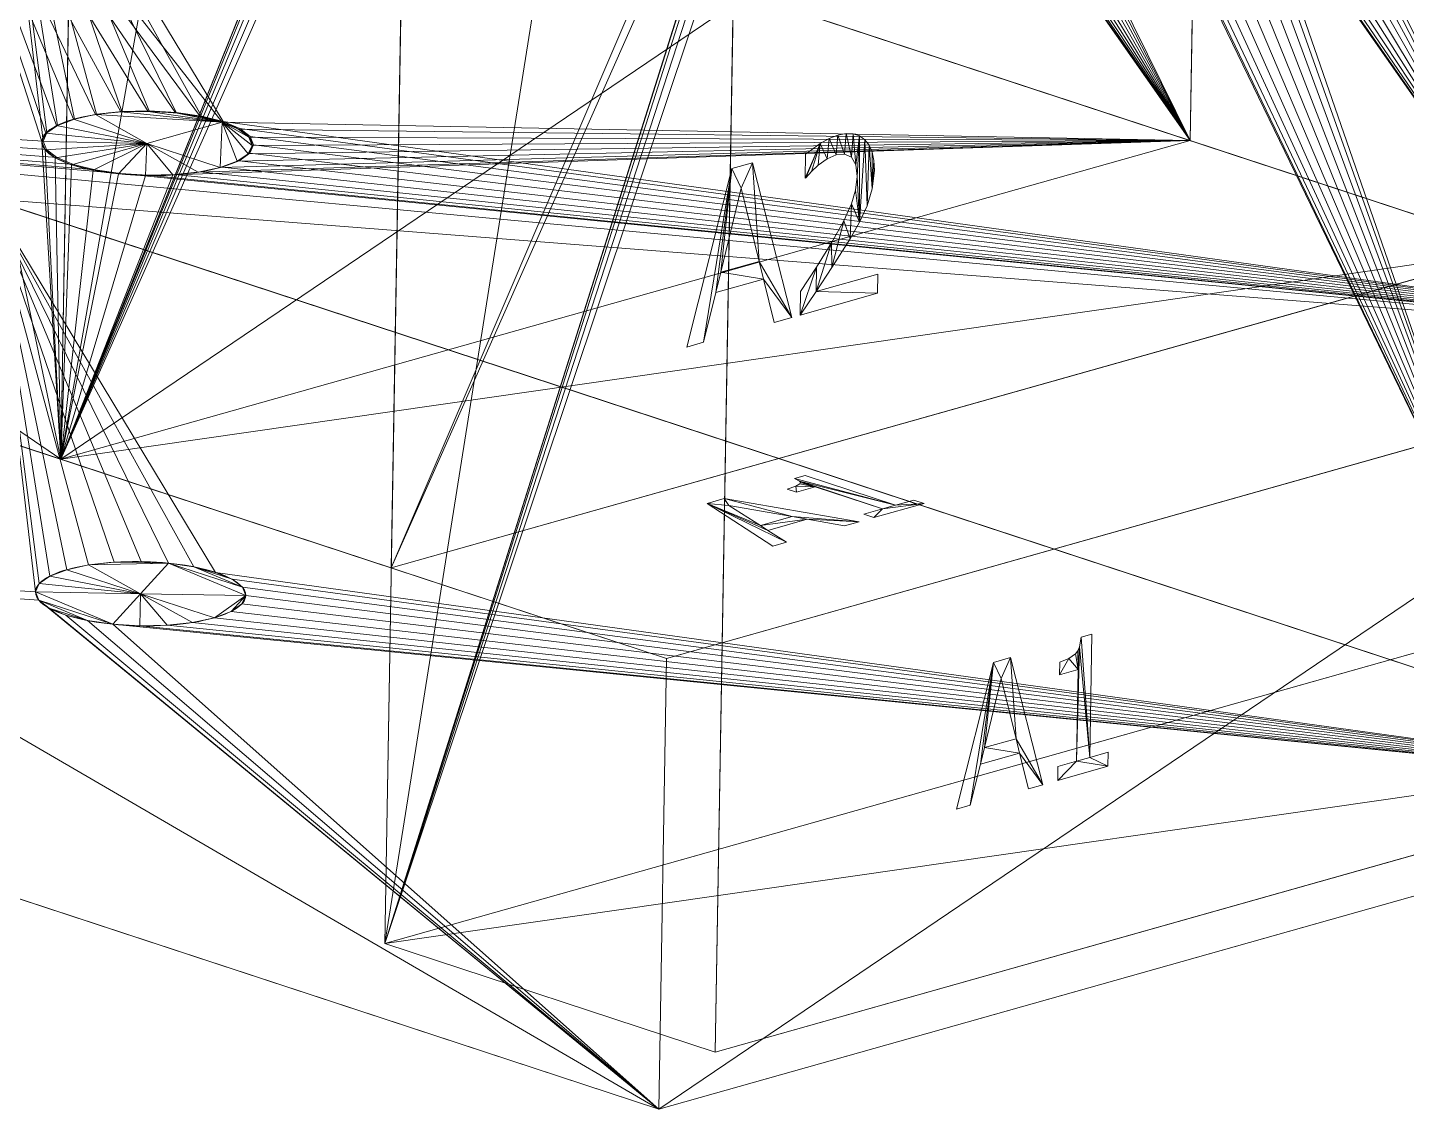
# Model space of a CAD drawing. Header units: millimetres. Extents: x -1744 to 116709, y -1744 to 73682.
# Drawn here: x 114287 to 114339.4, y 70685.7 to 70726.8 of the extents above; entities that cross this region are included whole.
import ezdxf

# ---------------------------------------------------------------- set-up
doc = ezdxf.new("R2010")
doc.units = ezdxf.units.MM
doc.header["$LTSCALE"] = 400
doc.layers.get('0').update_dxf_attribs({"lineweight": 0})

# ---------------------------------------------------------------- blocks, each defined once
blk = doc.blocks.new('A1_2')
for p, q in [((-0.16, 0, 0.12), (7.85, 23.77, 0.12)), ((7.85, 23.77, 0.12), (11.75, 23.77, 0.12)), ((11.75, 23.77, 0.12), (19.76, 0, 0.12)), ((28.11, 23.85, 0.12), (30.59, 23.85, 0.12)), ((30.59, 23.85, 0.12), (30.59, 2.43, 0.12)), ((9.72, 20.55, 0.12), (6.07, 9.34, 0.12)), ((13.39, 9.34, 0.12), (9.72, 20.55, 0.12)), ((23.21, 18.36, 0.12), (23.21, 20.53, 0.12)), ((27.52, 18.36, 0.12), (23.21, 18.36, 0.12)), ((27.52, 2.43, 0.12), (27.52, 18.36, 0.12)), ((6.07, 9.34, 0.12), (13.39, 9.34, 0.12)), ((5.19, 6.64, 0.12), (3.03, 0, 0.12)), ((14.27, 6.64, 0.12), (5.19, 6.64, 0.12)), ((16.43, 0, 0.12), (14.27, 6.64, 0.12)), ((23.21, 0, 0.12), (23.21, 2.43, 0.12)), ((23.21, 2.43, 0.12), (27.52, 2.43, 0.12)), ((30.59, 2.43, 0.12), (34.8, 2.43, 0.12)), ((34.8, 2.43, 0.12), (34.8, 0, 0.12)), ((3.03, 0, 0.12), (-0.16, 0, 0.12)), ((19.76, 0, 0.12), (16.43, 0, 0.12)), ((34.8, 0, 0.12), (23.21, 0, 0.12))]:
    blk.add_line(p, q)
for points in [[(27.33, 21.65, 0.12), (27.72, 22.23, 0.12), (28.11, 23.85, 0.12)], [(23.21, 20.53, 0.12), (25.33, 20.7, 0.12), (26.81, 21.22, 0.12), (27.33, 21.65, 0.12)]]:
    blk.add_polyline3d(points)
mesh = blk.add_polyface()
corners = [(7.85, 23.77, 0.12), (3.03, 0, 0.12), (-0.16, 0, 0.12), (5.19, 6.64, 0.12), (6.07, 9.34, 0.12), (9.72, 20.55, 0.12), (11.75, 23.77, 0.12), (13.39, 9.34, 0.12), (19.76, 0, 0.12), (14.27, 6.64, 0.12), (16.43, 0, 0.12)]
mesh.append_faces([[corners[k] for k in face] for face in [(0, 1, 2), (9, 8, 10)]], dxfattribs={"vtx0": -1})
mesh.append_faces([[corners[k] for k in face] for face in [(1, 0, 3), (4, 0, 5), (5, 6, 7)]], dxfattribs={"vtx0": -1, "vtx1": -1})
mesh.append_faces([[corners[k] for k in face] for face in [(3, 0, 4), (7, 8, 9)]], dxfattribs={"vtx0": -1, "vtx1": -1, "vtx2": -1})
mesh.append_faces([[corners[k] for k in face] for face in [(5, 0, 6), (7, 6, 8), (4, 9, 3), (9, 4, 7)]], dxfattribs={"vtx0": -1, "vtx2": -1})
mesh = blk.add_polyface()
corners = [(25.33, 20.7, 0.12), (23.21, 18.36, 0.12), (23.21, 20.53, 0.12), (27.52, 18.36, 0.12), (26.81, 21.22, 0.12), (27.33, 21.65, 0.12), (27.72, 22.23, 0.12), (27.52, 2.43, 0.12), (23.21, 0, 0.12), (23.21, 2.43, 0.12), (34.8, 0, 0.12), (30.59, 2.43, 0.12), (28.11, 23.85, 0.12), (30.59, 23.85, 0.12), (34.8, 2.43, 0.12)]
mesh.append_faces([[corners[k] for k in face] for face in [(0, 1, 2), (7, 8, 9), (11, 12, 13), (10, 11, 14)]], dxfattribs={"vtx0": -1})
mesh.append_faces([[corners[k] for k in face] for face in [(1, 0, 3), (3, 6, 7), (8, 7, 10)]], dxfattribs={"vtx0": -1, "vtx1": -1})
mesh.append_faces([[corners[k] for k in face] for face in [(10, 7, 11), (11, 7, 6)]], dxfattribs={"vtx0": -1, "vtx1": -1, "vtx2": -1})
mesh.append_faces([[corners[k] for k in face] for face in [(3, 0, 4), (3, 4, 5), (3, 5, 6), (11, 6, 12)]], dxfattribs={"vtx0": -1, "vtx2": -1})
blk = doc.blocks.new('Component_94')
for p, q in [((0, 83), (0, -15)), ((0, 83, 18), (0, -15, 18)), ((27.155, 46.812), (30, 44)), ((33.452, 46.02), (30, 44)), ((30, 44), (26.548, 41.98)), ((30, 44), (32.845, 41.188))]:
    blk.add_line(p, q)
at = {"color": 31, "true_color": 0xf0c37a}
for p, q in [((60, -15), (60, 83)), ((60, -15, 18), (60, 83, 18)), ((0, -15, 18), (60, -15, 18)), ((0, -15, 18), (0, -15)), ((0, -15), (60, -15))]:
    blk.add_line(p, q, dxfattribs=at)
at = {"extrusion": (5.61591e-17, 5.72497e-18, -1)}
blk.add_arc((-30, 44), 4, 44.6656, 149.6656, dxfattribs=at)
at = {"extrusion": (1.11706e-16, 6.00645e-17, -1)}
blk.add_arc((-30, 44), 4, 329.6656, 44.6656, dxfattribs=at)
at = {"extrusion": (1.21224e-16, 4.37982e-17, -1)}
blk.add_arc((-30, 44), 4, 149.6656, 224.6656, dxfattribs=at)
at = {"extrusion": (1.07347e-16, 5.75141e-17, -1)}
blk.add_arc((-30, 44), 4, 224.6656, 329.6656, dxfattribs=at)
at = {"xscale": 0.23, "yscale": 0.23, "rotation": 360}
blk.add_blockref('A1_2', (12.583, -7.921, 18), dxfattribs=at)
mesh = blk.add_polyface()
corners = [(60, -15, 18), (0, 83, 18), (0, -15, 18), (26.548, 41.98, 18), (26.142, 42.942, 18), (26, 43.977, 18), (27.188, 41.155, 18), (28.02, 40.524, 18), (28.987, 40.13, 18), (30.023, 40, 18), (31.058, 40.142, 18), (32.02, 40.548, 18), (32.845, 41.188, 18), (33.476, 42.02, 18), (33.87, 42.987, 18), (34, 44.023, 18), (27.155, 46.812, 18), (60, 83, 18), (26.524, 45.98, 18), (26.13, 45.013, 18), (27.98, 47.452, 18), (28.942, 47.858, 18), (29.977, 48, 18), (31.013, 47.87, 18), (31.98, 47.476, 18), (32.812, 46.845, 18), (33.452, 46.02, 18), (33.858, 45.058, 18)]
mesh.append_faces([[corners[k] for k in face] for face in [(0, 1, 2)]], dxfattribs={"vtx0": -1})
mesh.append_faces([[corners[k] for k in face] for face in [(3, 0, 6), (6, 0, 7), (7, 0, 8), (8, 0, 9), (9, 0, 10), (10, 0, 11), (11, 0, 12), (12, 0, 13), (13, 0, 14), (14, 0, 15), (1, 16, 17), (16, 1, 18), (18, 1, 19), (19, 1, 5), (17, 15, 0)]], dxfattribs={"vtx0": -1, "vtx1": -1})
mesh.append_faces([[corners[k] for k in face] for face in [(1, 0, 3)]], dxfattribs={"vtx0": -1, "vtx1": -1, "vtx2": -1})
mesh.append_faces([[corners[k] for k in face] for face in [(1, 3, 4), (1, 4, 5), (17, 16, 20), (17, 20, 21), (17, 21, 22), (17, 22, 23), (17, 23, 24), (17, 24, 25), (17, 25, 26), (17, 26, 27), (17, 27, 15)]], dxfattribs={"vtx0": -1, "vtx2": -1})
mesh = blk.add_polyface()
corners = [(0, 83, 18), (0, -15), (0, -15, 18), (0, 83)]
mesh.append_faces([[corners[k] for k in face] for face in [(0, 1, 2), (1, 0, 3)]], dxfattribs={"vtx0": -1})
mesh = blk.add_polyface()
corners = [(0, 83), (26.524, 45.98), (0, -15), (27.155, 46.812), (60, 83), (26.13, 45.013), (26, 43.977), (27.98, 47.452), (28.942, 47.858), (29.977, 48), (31.013, 47.87), (31.98, 47.476), (32.812, 46.845), (33.452, 46.02), (33.858, 45.058), (34, 44.023), (26.548, 41.98), (60, -15), (26.142, 42.942), (27.188, 41.155), (28.02, 40.524), (28.987, 40.13), (30.023, 40), (31.058, 40.142), (32.02, 40.548), (32.845, 41.188), (33.476, 42.02), (33.87, 42.987)]
mesh.append_faces([[corners[k] for k in face] for face in [(0, 1, 2), (1, 0, 3), (3, 4, 7), (7, 4, 8), (8, 4, 9), (9, 4, 10), (10, 4, 11), (11, 4, 12), (12, 4, 13), (13, 4, 14), (14, 4, 15), (2, 16, 17), (16, 2, 18), (18, 2, 6), (17, 15, 4)]], dxfattribs={"vtx0": -1, "vtx1": -1})
mesh.append_faces([[corners[k] for k in face] for face in [(3, 0, 4), (2, 1, 5), (2, 5, 6), (17, 16, 19), (17, 19, 20), (17, 20, 21), (17, 21, 22), (17, 22, 23), (17, 23, 24), (17, 24, 25), (17, 25, 26), (17, 26, 27), (17, 27, 15)]], dxfattribs={"vtx0": -1, "vtx2": -1})
at = {"color": 31, "true_color": 0xf0c37a}
mesh = blk.add_polyface(dxfattribs=at)
corners = [(60, 83), (60, -15, 18), (60, -15), (60, 83, 18)]
mesh.append_faces([[corners[k] for k in face] for face in [(0, 1, 2), (1, 0, 3)]], dxfattribs={"vtx0": -1, "color": 31})
mesh = blk.add_polyface(dxfattribs=at)
corners = [(30, 44), (27.98, 47.452), (27.155, 46.812), (28.942, 47.858), (29.977, 48), (31.013, 47.87), (33.452, 46.02), (31.98, 47.476), (32.812, 46.845)]
mesh.append_faces([[corners[k] for k in face] for face in [(0, 1, 2), (7, 6, 8)]], dxfattribs={"vtx0": -1, "color": 31})
mesh.append_faces([[corners[k] for k in face] for face in [(1, 0, 3), (3, 0, 4), (4, 0, 5), (5, 6, 7)]], dxfattribs={"vtx0": -1, "vtx1": -1, "color": 31})
mesh.append_faces([[corners[k] for k in face] for face in [(5, 0, 6)]], dxfattribs={"vtx0": -1, "vtx2": -1, "color": 31})
mesh = blk.add_polyface(dxfattribs=at)
corners = [(26.142, 42.942), (26.13, 45.013), (26, 43.977), (26.524, 45.98), (26.548, 41.98), (27.155, 46.812), (30, 44)]
mesh.append_faces([[corners[k] for k in face] for face in [(0, 1, 2), (5, 4, 6)]], dxfattribs={"vtx0": -1, "color": 31})
mesh.append_faces([[corners[k] for k in face] for face in [(1, 0, 3), (3, 4, 5)]], dxfattribs={"vtx0": -1, "vtx1": -1, "color": 31})
mesh.append_faces([[corners[k] for k in face] for face in [(3, 0, 4)]], dxfattribs={"vtx0": -1, "vtx2": -1, "color": 31})
mesh = blk.add_polyface(dxfattribs=at)
corners = [(32.845, 41.188), (33.452, 46.02), (30, 44), (33.476, 42.02), (33.858, 45.058), (33.87, 42.987), (34, 44.023)]
mesh.append_faces([[corners[k] for k in face] for face in [(0, 1, 2), (4, 5, 6)]], dxfattribs={"vtx0": -1, "color": 31})
mesh.append_faces([[corners[k] for k in face] for face in [(1, 3, 4)]], dxfattribs={"vtx0": -1, "vtx1": -1, "color": 31})
mesh.append_faces([[corners[k] for k in face] for face in [(1, 0, 3), (4, 3, 5)]], dxfattribs={"vtx0": -1, "vtx2": -1, "color": 31})
mesh = blk.add_polyface(dxfattribs=at)
corners = [(27.188, 41.155), (30, 44), (26.548, 41.98), (28.02, 40.524), (28.987, 40.13), (30.023, 40), (32.845, 41.188), (31.058, 40.142), (32.02, 40.548)]
mesh.append_faces([[corners[k] for k in face] for face in [(0, 1, 2), (6, 7, 8)]], dxfattribs={"vtx0": -1, "color": 31})
mesh.append_faces([[corners[k] for k in face] for face in [(1, 5, 6)]], dxfattribs={"vtx0": -1, "vtx1": -1, "color": 31})
mesh.append_faces([[corners[k] for k in face] for face in [(1, 0, 3), (1, 3, 4), (1, 4, 5), (6, 5, 7)]], dxfattribs={"vtx0": -1, "vtx2": -1, "color": 31})
mesh = blk.add_polyface(dxfattribs=at)
corners = [(60, -15, 18), (0, -15), (60, -15), (0, -15, 18)]
mesh.append_faces([[corners[k] for k in face] for face in [(0, 1, 2), (1, 0, 3)]], dxfattribs={"vtx0": -1, "color": 31})
blk = doc.blocks.new('Component_89')
for p, q in [((0, 70), (0, 0)), ((29.921, 29.998), (29.921, 25.998)), ((25.921, 25.998), (29.921, 25.998)), ((29.921, 25.998), (29.921, 21.998)), ((29.921, 25.998), (33.921, 25.998))]:
    blk.add_line(p, q)
at = {"color": 31, "true_color": 0xf0c37a}
for p, q in [((60, 0), (60, 70)), ((0, 0, 18), (0, 0)), ((0, 0), (60, 0)), ((60, 0, 18), (60, 0))]:
    blk.add_line(p, q, dxfattribs=at)
for start, end in [(90, 180), (0, 90), (180, 270), (270, 0)]:
    blk.add_arc((29.921, 25.998), 4, start, end)
mesh = blk.add_polyface()
corners = [(0, 70, 18), (0, 0), (0, 0, 18), (0, 70)]
mesh.append_faces([[corners[k] for k in face] for face in [(0, 1, 2), (1, 0, 3)]], dxfattribs={"vtx0": -1})
mesh = blk.add_polyface()
corners = [(60, 70), (0, 0), (0, 70), (27.092, 28.827), (26.457, 27.998), (26.057, 27.034), (25.921, 25.998), (27.921, 29.463), (28.886, 29.862), (29.921, 29.998), (30.956, 29.862), (31.921, 29.463), (32.749, 28.827), (33.385, 27.998), (33.785, 27.034), (33.921, 25.998), (27.921, 22.534), (60, 0), (27.092, 23.17), (26.457, 23.998), (26.057, 24.963), (28.886, 22.135), (29.921, 21.998), (30.956, 22.135), (31.921, 22.534), (32.749, 23.17), (33.385, 23.998), (33.785, 24.963)]
mesh.append_faces([[corners[k] for k in face] for face in [(0, 1, 2)]], dxfattribs={"vtx0": -1})
mesh.append_faces([[corners[k] for k in face] for face in [(3, 0, 7), (7, 0, 8), (8, 0, 9), (9, 0, 10), (10, 0, 11), (11, 0, 12), (12, 0, 13), (13, 0, 14), (14, 0, 15), (1, 16, 17), (16, 1, 18), (18, 1, 19), (19, 1, 20), (20, 1, 6), (17, 15, 0)]], dxfattribs={"vtx0": -1, "vtx1": -1})
mesh.append_faces([[corners[k] for k in face] for face in [(1, 0, 3)]], dxfattribs={"vtx0": -1, "vtx1": -1, "vtx2": -1})
mesh.append_faces([[corners[k] for k in face] for face in [(1, 3, 4), (1, 4, 5), (1, 5, 6), (17, 16, 21), (17, 21, 22), (17, 22, 23), (17, 23, 24), (17, 24, 25), (17, 25, 26), (17, 26, 27), (17, 27, 15)]], dxfattribs={"vtx0": -1, "vtx2": -1})
mesh = blk.add_polyface(dxfattribs=at)
corners = [(60, 70), (60, 0, 18), (60, 0), (60, 70, 18)]
mesh.append_faces([[corners[k] for k in face] for face in [(0, 1, 2), (1, 0, 3)]], dxfattribs={"vtx0": -1, "color": 31})
mesh = blk.add_polyface(dxfattribs=at)
corners = [(26.057, 27.034), (29.921, 25.998), (25.921, 25.998), (26.457, 27.998), (27.092, 28.827), (27.921, 29.463), (28.886, 29.862), (29.921, 29.998)]
mesh.append_faces([[corners[k] for k in face] for face in [(0, 1, 2), (1, 6, 7)]], dxfattribs={"vtx0": -1, "color": 31})
mesh.append_faces([[corners[k] for k in face] for face in [(1, 0, 3), (1, 3, 4), (1, 4, 5), (1, 5, 6)]], dxfattribs={"vtx0": -1, "vtx2": -1, "color": 31})
mesh = blk.add_polyface(dxfattribs=at)
corners = [(30.956, 29.862), (29.921, 25.998), (29.921, 29.998), (33.921, 25.998), (31.921, 29.463), (32.749, 28.827), (33.385, 27.998), (33.785, 27.034)]
mesh.append_faces([[corners[k] for k in face] for face in [(0, 1, 2), (3, 6, 7)]], dxfattribs={"vtx0": -1, "color": 31})
mesh.append_faces([[corners[k] for k in face] for face in [(1, 0, 3)]], dxfattribs={"vtx0": -1, "vtx1": -1, "color": 31})
mesh.append_faces([[corners[k] for k in face] for face in [(3, 0, 4), (3, 4, 5), (3, 5, 6)]], dxfattribs={"vtx0": -1, "vtx2": -1, "color": 31})
mesh = blk.add_polyface(dxfattribs=at)
corners = [(29.921, 25.998), (26.057, 24.963), (25.921, 25.998), (26.457, 23.998), (27.092, 23.17), (27.921, 22.534), (28.886, 22.135), (29.921, 21.998)]
mesh.append_faces([[corners[k] for k in face] for face in [(0, 1, 2), (6, 0, 7)]], dxfattribs={"vtx0": -1, "color": 31})
mesh.append_faces([[corners[k] for k in face] for face in [(1, 0, 3), (3, 0, 4), (4, 0, 5), (5, 0, 6)]], dxfattribs={"vtx0": -1, "vtx1": -1, "color": 31})
mesh = blk.add_polyface(dxfattribs=at)
corners = [(33.921, 25.998), (29.921, 21.998), (29.921, 25.998), (30.956, 22.135), (31.921, 22.534), (32.749, 23.17), (33.385, 23.998), (33.785, 24.963)]
mesh.append_faces([[corners[k] for k in face] for face in [(0, 1, 2), (6, 0, 7)]], dxfattribs={"vtx0": -1, "color": 31})
mesh.append_faces([[corners[k] for k in face] for face in [(1, 0, 3), (3, 0, 4), (4, 0, 5), (5, 0, 6)]], dxfattribs={"vtx0": -1, "vtx1": -1, "color": 31})
mesh = blk.add_polyface(dxfattribs=at)
corners = [(60, 0, 18), (0, 0), (60, 0), (0, 0, 18)]
mesh.append_faces([[corners[k] for k in face] for face in [(0, 1, 2), (1, 0, 3)]], dxfattribs={"vtx0": -1, "color": 31})
blk = doc.blocks.new('A2')
for p, q in [((-0.16, 0, 0.12), (7.85, 23.77, 0.12)), ((7.85, 23.77, 0.12), (11.75, 23.77, 0.12)), ((11.75, 23.77, 0.12), (19.76, 0, 0.12)), ((21.84, 19.44, 0.12), (21.84, 22.83, 0.12)), ((9.72, 20.55, 0.12), (6.07, 9.34, 0.12)), ((13.39, 9.34, 0.12), (9.72, 20.55, 0.12)), ((22.01, 19.44, 0.12), (21.84, 19.44, 0.12)), ((6.07, 9.34, 0.12), (13.39, 9.34, 0.12)), ((5.19, 6.64, 0.12), (3.03, 0, 0.12)), ((14.27, 6.64, 0.12), (5.19, 6.64, 0.12)), ((16.43, 0, 0.12), (14.27, 6.64, 0.12)), ((21.34, 0, 0.12), (21.34, 3.34, 0.12)), ((24.33, 2.73, 0.12), (36.02, 2.73, 0.12)), ((36.02, 2.73, 0.12), (36.02, 0, 0.12)), ((3.03, 0, 0.12), (-0.16, 0, 0.12)), ((19.76, 0, 0.12), (16.43, 0, 0.12)), ((36.02, 0, 0.12), (21.34, 0, 0.12))]:
    blk.add_line(p, q)
for points in [[(21.84, 22.83, 0.12), (24.59, 23.79, 0.12), (26.31, 24.15, 0.12), (27.94, 24.27, 0.12), (29.51, 24.16, 0.12), (30.9, 23.82, 0.12), (32.11, 23.27, 0.12), (33.14, 22.5, 0.12), (33.97, 21.54, 0.12), (34.55, 20.42, 0.12), (34.91, 19.15, 0.12), (35.03, 17.72, 0.12), (34.7, 15.15, 0.12), (33.8, 12.96, 0.12), (32.38, 10.9, 0.12), (30.62, 8.89, 0.12), (27.27, 5.51, 0.12), (24.33, 2.73, 0.12)], [(21.34, 3.34, 0.12), (24.33, 6.21, 0.12), (27.08, 9.07, 0.12), (29.36, 11.76, 0.12), (30.78, 13.85, 0.12), (31.52, 15.67, 0.12), (31.77, 17.56, 0.12), (31.46, 19.3, 0.12), (30.6, 20.55, 0.12), (29.31, 21.26, 0.12), (27.7, 21.5, 0.12), (25.98, 21.29, 0.12), (24.31, 20.75, 0.12), (23.02, 20.1, 0.12), (22.01, 19.44, 0.12)]]:
    blk.add_polyline3d(points)
mesh = blk.add_polyface()
corners = [(7.85, 23.77, 0.12), (3.03, 0, 0.12), (-0.16, 0, 0.12), (5.19, 6.64, 0.12), (6.07, 9.34, 0.12), (9.72, 20.55, 0.12), (11.75, 23.77, 0.12), (13.39, 9.34, 0.12), (19.76, 0, 0.12), (14.27, 6.64, 0.12), (16.43, 0, 0.12)]
mesh.append_faces([[corners[k] for k in face] for face in [(0, 1, 2), (9, 8, 10)]], dxfattribs={"vtx0": -1})
mesh.append_faces([[corners[k] for k in face] for face in [(1, 0, 3), (4, 0, 5), (5, 6, 7)]], dxfattribs={"vtx0": -1, "vtx1": -1})
mesh.append_faces([[corners[k] for k in face] for face in [(3, 0, 4), (7, 8, 9)]], dxfattribs={"vtx0": -1, "vtx1": -1, "vtx2": -1})
mesh.append_faces([[corners[k] for k in face] for face in [(5, 0, 6), (7, 6, 8), (4, 9, 3), (9, 4, 7)]], dxfattribs={"vtx0": -1, "vtx2": -1})
mesh = blk.add_polyface()
corners = [(24.59, 23.79, 0.12), (21.84, 19.44, 0.12), (21.84, 22.83, 0.12), (22.01, 19.44, 0.12), (23.02, 20.1, 0.12), (24.31, 20.75, 0.12), (25.98, 21.29, 0.12), (26.31, 24.15, 0.12), (27.7, 21.5, 0.12), (27.94, 24.27, 0.12), (29.31, 21.26, 0.12), (29.51, 24.16, 0.12), (30.6, 20.55, 0.12), (30.9, 23.82, 0.12), (31.46, 19.3, 0.12), (32.11, 23.27, 0.12), (31.77, 17.56, 0.12), (27.08, 9.07, 0.12), (24.33, 2.73, 0.12), (24.33, 6.21, 0.12), (27.27, 5.51, 0.12), (29.36, 11.76, 0.12), (30.62, 8.89, 0.12), (30.78, 13.85, 0.12), (32.38, 10.9, 0.12), (31.52, 15.67, 0.12), (33.14, 22.5, 0.12), (33.8, 12.96, 0.12), (33.97, 21.54, 0.12), (34.7, 15.15, 0.12), (34.55, 20.42, 0.12), (34.91, 19.15, 0.12), (35.03, 17.72, 0.12), (21.34, 0, 0.12), (21.34, 3.34, 0.12), (36.02, 0, 0.12), (36.02, 2.73, 0.12)]
mesh.append_faces([[corners[k] for k in face] for face in [(0, 1, 2), (29, 31, 32), (19, 33, 34), (35, 18, 36)]], dxfattribs={"vtx0": -1})
mesh.append_faces([[corners[k] for k in face] for face in [(1, 0, 3), (3, 0, 4), (4, 0, 5), (5, 0, 6), (6, 7, 8), (8, 9, 10), (10, 11, 12), (12, 13, 14), (14, 15, 16), (17, 18, 19), (18, 17, 20), (20, 21, 22), (22, 23, 24), (24, 26, 27), (27, 28, 29), (33, 18, 35)]], dxfattribs={"vtx0": -1, "vtx1": -1})
mesh.append_faces([[corners[k] for k in face] for face in [(24, 16, 15), (33, 19, 18)]], dxfattribs={"vtx0": -1, "vtx1": -1, "vtx2": -1})
mesh.append_faces([[corners[k] for k in face] for face in [(6, 0, 7), (8, 7, 9), (10, 9, 11), (12, 11, 13), (14, 13, 15), (20, 17, 21), (22, 21, 23), (24, 23, 25), (24, 25, 16), (24, 15, 26), (27, 26, 28), (29, 28, 30), (29, 30, 31)]], dxfattribs={"vtx0": -1, "vtx2": -1})
blk = doc.blocks.new('Component_90')
for p, q in [((0, 88, 18), (0, 0, 18)), ((0, 88), (0, 0))]:
    blk.add_line(p, q)
at = {"color": 31, "true_color": 0xf0c37a}
for p, q in [((60, 0), (60, 88)), ((0, 0, 18), (60, 0, 18)), ((0, 0, 18), (0, 0)), ((0, 0), (60, 0)), ((60, 0, 18), (60, 0))]:
    blk.add_line(p, q, dxfattribs=at)
at = {"xscale": 0.28, "yscale": 0.28}
blk.add_blockref('A2', (15.502, 5.572, 18), dxfattribs=at)
mesh = blk.add_polyface()
corners = [(0, 0, 18), (26.351, 42.362, 18), (0, 88, 18), (26.899, 41.474, 18), (60, 0, 18), (26.051, 43.363, 18), (26.021, 44.407, 18), (27.658, 40.757, 18), (28.577, 40.262, 18), (29.593, 40.021, 18), (30.637, 40.051, 18), (31.638, 40.351, 18), (32.526, 40.899, 18), (33.243, 41.658, 18), (33.738, 42.577, 18), (33.979, 43.593, 18), (26.757, 46.342, 18), (60, 88, 18), (26.262, 45.423, 18), (27.474, 47.101, 18), (28.362, 47.649, 18), (29.363, 47.949, 18), (30.407, 47.979, 18), (31.423, 47.738, 18), (32.342, 47.243, 18), (33.101, 46.526, 18), (33.649, 45.638, 18), (33.949, 44.637, 18)]
mesh.append_faces([[corners[k] for k in face] for face in [(0, 1, 2), (1, 0, 3), (3, 4, 7), (7, 4, 8), (8, 4, 9), (9, 4, 10), (10, 4, 11), (11, 4, 12), (12, 4, 13), (13, 4, 14), (14, 4, 15), (2, 16, 17), (16, 2, 18), (18, 2, 6), (17, 15, 4)]], dxfattribs={"vtx0": -1, "vtx1": -1})
mesh.append_faces([[corners[k] for k in face] for face in [(3, 0, 4), (2, 1, 5), (2, 5, 6), (17, 16, 19), (17, 19, 20), (17, 20, 21), (17, 21, 22), (17, 22, 23), (17, 23, 24), (17, 24, 25), (17, 25, 26), (17, 26, 27), (17, 27, 15)]], dxfattribs={"vtx0": -1, "vtx2": -1})
mesh = blk.add_polyface()
corners = [(0, 88, 18), (0, 0), (0, 0, 18), (0, 88)]
mesh.append_faces([[corners[k] for k in face] for face in [(0, 1, 2), (1, 0, 3)]], dxfattribs={"vtx0": -1})
mesh = blk.add_polyface()
corners = [(0, 88), (26.757, 46.342), (0, 0), (60, 88), (26.262, 45.423), (26.021, 44.407), (27.474, 47.101), (28.362, 47.649), (29.363, 47.949), (30.407, 47.979), (31.423, 47.738), (32.342, 47.243), (33.101, 46.526), (33.649, 45.638), (33.949, 44.637), (33.979, 43.593), (26.899, 41.474), (60, 0), (26.351, 42.362), (26.051, 43.363), (27.658, 40.757), (28.577, 40.262), (29.593, 40.021), (30.637, 40.051), (31.638, 40.351), (32.526, 40.899), (33.243, 41.658), (33.738, 42.577)]
mesh.append_faces([[corners[k] for k in face] for face in [(0, 1, 2), (1, 3, 6), (6, 3, 7), (7, 3, 8), (8, 3, 9), (9, 3, 10), (10, 3, 11), (11, 3, 12), (12, 3, 13), (13, 3, 14), (14, 3, 15), (2, 16, 17), (16, 2, 18), (18, 2, 19), (19, 2, 5), (17, 15, 3)]], dxfattribs={"vtx0": -1, "vtx1": -1})
mesh.append_faces([[corners[k] for k in face] for face in [(1, 0, 3), (2, 1, 4), (2, 4, 5), (17, 16, 20), (17, 20, 21), (17, 21, 22), (17, 22, 23), (17, 23, 24), (17, 24, 25), (17, 25, 26), (17, 26, 27), (17, 27, 15)]], dxfattribs={"vtx0": -1, "vtx2": -1})
at = {"color": 31, "true_color": 0xf0c37a}
mesh = blk.add_polyface(dxfattribs=at)
corners = [(60, 88), (60, 0, 18), (60, 0), (60, 88, 18)]
mesh.append_faces([[corners[k] for k in face] for face in [(0, 1, 2), (1, 0, 3)]], dxfattribs={"vtx0": -1, "color": 31})
mesh = blk.add_polyface(dxfattribs=at)
corners = [(60, 0, 18), (0, 0), (60, 0), (0, 0, 18)]
mesh.append_faces([[corners[k] for k in face] for face in [(0, 1, 2), (1, 0, 3)]], dxfattribs={"vtx0": -1, "color": 31})
blk = doc.blocks.new('Component_95')
for name, p in [('Component_89', (0, 80.6, 67.4)), ('Component_94', (0, 62.6, 49.4))]:
    blk.add_blockref(name, p)
at = {"extrusion": (0, -1, 6.12323e-17)}
blk.add_blockref('Component_90', (0, 67.4, -80.6), dxfattribs=at)
at = {"extrusion": (1.11022e-16, -1, 6.12323e-17), "rotation": 360}
blk.add_blockref('Component_94', (0, 67.4, -62.6), dxfattribs=at)

msp = doc.modelspace()

# ---------------------------------------------------------------- block references
at = {"extrusion": (0.016391, 0.952114, 0.305303), "rotation": 224.5797492879635}
msp.add_blockref('Component_95', (-113110.754, -25222.831, 68138.09), dxfattribs=at)

doc.saveas('drawing.dxf')
